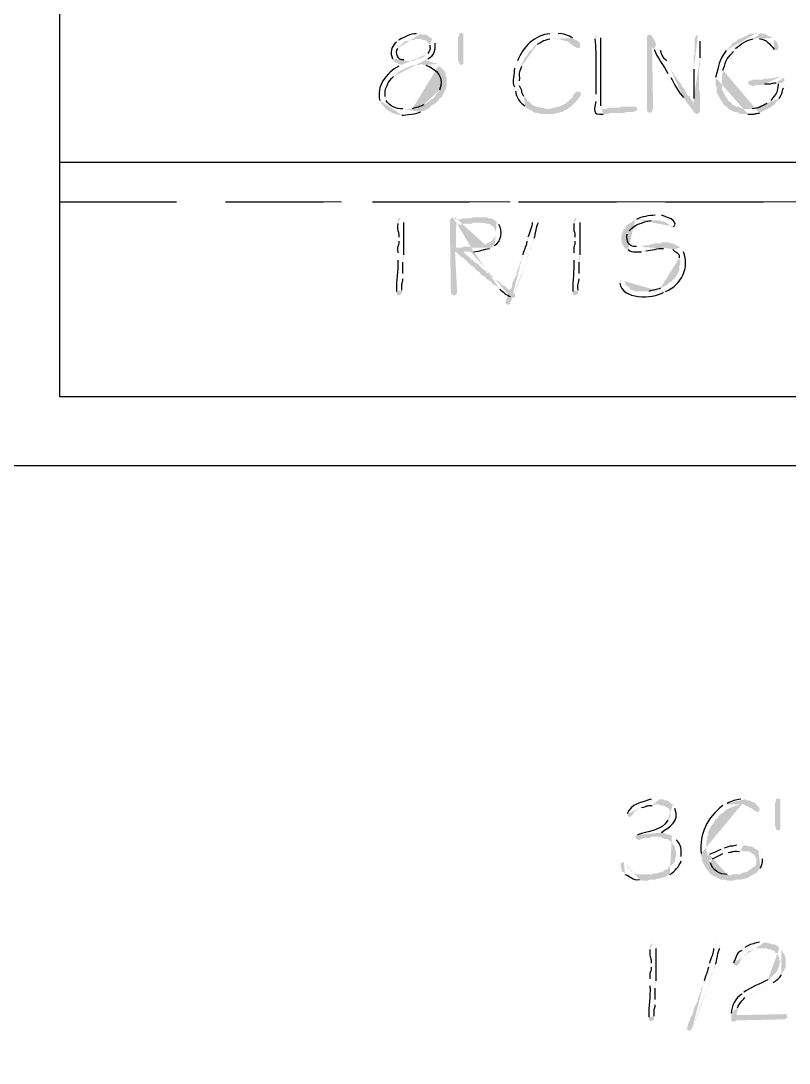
# Model space of a CAD drawing. Header units: inches. Extents: x -167 to 6071, y -6287 to -2731.
# Drawn here: x 342.4 to 381.7, y -5776.1 to -5722.8 of the extents above; entities that cross this region are included whole.
import ezdxf

# ---------------------------------------------------------------- set-up
doc = ezdxf.new("R2010")
doc.units = ezdxf.units.IN
doc.header["$LTSCALE"] = 96
doc.header["$MEASUREMENT"] = 0
doc.linetypes.add('Dash', pattern=[0.225, 0.15, -0.075])
doc.layers.add('Furniture', color=7, linetype='Continuous', lineweight=5, true_color=0x994d00)
doc.layers.add('PDF_Geometry', color=7, linetype='Continuous', true_color=0x4a4a4a)
doc.layers.add('PDF_Solid Fills', color=7, linetype='Continuous')

msp = doc.modelspace()

# ---------------------------------------------------------------- hatches: boundary and pattern name
at = {"layer": 'PDF_Solid Fills', "transparency": 33554559}
h = msp.add_hatch(color=256, dxfattribs=at)
h.paths.add_polyline_path([(363.477, -5723.775), (362.73, -5723.775), (362.89, -5723.775), (362.997, -5723.829), (363.103, -5723.829), (363.21, -5723.882), (363.21, -5723.935), (363.317, -5723.989), (363.37, -5724.095)], flags=0)
h.paths.add_polyline_path([(363.263, -5724.522), (363.157, -5724.575), (363.05, -5724.682), (362.943, -5724.735), (362.837, -5724.789), (362.73, -5724.789), (362.623, -5724.842), (362.517, -5724.895), (361.503, -5724.895), (361.557, -5724.949), (361.663, -5725.002), (361.77, -5725.055), (361.93, -5725.109), (361.877, -5725.109), (361.77, -5725.162)], flags=0)
h.paths.add_polyline_path([(360.81, -5726.922, 0.291201), (361.93, -5727.669)], flags=0)
h.paths.add_polyline_path([(362.89, -5727.509), (362.997, -5727.455), (363.05, -5727.455), (363.157, -5727.402), (362.09, -5727.349), (361.983, -5727.349)], flags=0)
h.paths.add_polyline_path([(361.13, -5726.922), (361.077, -5726.815), (361.077, -5726.709)], flags=0)
h.paths.add_polyline_path([(361.503, -5725.695), (361.61, -5725.589), (361.717, -5725.535), (361.717, -5725.482), (361.823, -5725.429), (361.93, -5725.375), (362.143, -5725.269), (362.25, -5725.215), (362.303, -5725.215), (362.41, -5725.162), (362.57, -5725.109), (362.783, -5725.109), (362.943, -5725.055), (363.743, -5725.055), (363.637, -5725.002), (363.53, -5725.002), (363.423, -5724.949), (363.263, -5724.895), (363.157, -5724.895), (363.263, -5724.789)], flags=0)
h.paths.add_polyline_path([(363.637, -5723.989), (363.583, -5723.882)], flags=0)
h = msp.add_hatch(color=256, dxfattribs=at)
h.paths.add_polyline_path([(362.783, -5723.509), (362.677, -5723.509)], flags=0)
h.paths.add_polyline_path([(361.77, -5723.829), (361.717, -5723.829), (361.663, -5723.935)], flags=0)
h.paths.add_polyline_path([(361.45, -5724.789), (361.503, -5724.895), (362.25, -5724.895), (362.143, -5724.895), (362.037, -5724.842)], flags=0)
h.paths.add_polyline_path([(361.717, -5724.255), (361.77, -5724.149), (361.877, -5724.095), (361.983, -5723.989), (362.037, -5723.935), (362.143, -5723.882), (362.25, -5723.882), (362.357, -5723.829), (362.517, -5723.829), (362.623, -5723.775), (363.477, -5723.775), (363.423, -5723.722), (363.317, -5723.669), (363.263, -5723.615), (363.157, -5723.562), (362.997, -5723.562), (362.89, -5723.509)], flags=0)
for points in [[(365.077, -5723.722), (365.077, -5725.055), (364.97, -5725.109), (364.863, -5725.055), (364.863, -5724.949), (364.81, -5724.895), (364.81, -5723.722), (364.863, -5723.562), (364.863, -5723.509), (364.97, -5723.455), (365.077, -5723.509)], [(370.73, -5723.775), (369.717, -5723.775), (369.983, -5723.775), (370.09, -5723.829), (370.197, -5723.829), (370.25, -5723.882), (370.357, -5723.882), (370.463, -5723.935), (370.57, -5724.042), (370.677, -5724.095), (370.73, -5724.149), (370.837, -5724.202), (370.943, -5724.255), (371.05, -5724.202), (371.05, -5724.042), (370.997, -5723.935), (370.943, -5723.882), (370.837, -5723.829)], [(374.57, -5723.562), (374.463, -5723.615), (374.463, -5727.402), (374.517, -5727.509), (374.623, -5727.562), (374.73, -5727.509), (374.73, -5727.455), (374.783, -5727.349), (374.73, -5724.149), (374.943, -5724.042), (374.89, -5723.935), (374.837, -5723.829), (374.783, -5723.722), (374.73, -5723.669), (374.677, -5723.562)], [(370.943, -5726.442), (370.837, -5726.495), (370.73, -5726.602), (370.677, -5726.709), (370.623, -5726.815), (370.517, -5726.869), (370.517, -5726.922), (370.41, -5726.975), (370.303, -5727.082), (370.197, -5727.135), (370.09, -5727.189), (369.983, -5727.242), (369.877, -5727.242), (369.77, -5727.295), (369.663, -5727.295), (369.503, -5727.349), (368.383, -5727.349), (368.49, -5727.402), (368.597, -5727.455), (368.65, -5727.509), (368.81, -5727.562), (368.917, -5727.562), (369.023, -5727.615), (369.717, -5727.615), (369.823, -5727.562), (369.93, -5727.562), (370.037, -5727.509), (370.143, -5727.509), (370.197, -5727.455), (370.303, -5727.402), (370.41, -5727.349), (370.463, -5727.295), (370.57, -5727.242), (370.677, -5727.135), (370.783, -5727.029), (370.837, -5726.975), (370.943, -5726.869), (370.997, -5726.762), (371.05, -5726.709), (371.103, -5726.602), (371.05, -5726.495)], [(373.77, -5727.242), (373.13, -5727.242), (373.077, -5727.295), (372.49, -5727.295), (372.383, -5727.349), (372.117, -5727.349), (373.983, -5727.349), (373.93, -5727.242), (373.877, -5727.242)], [(365.983, -5732.895), (365.557, -5732.895), (365.45, -5732.949), (365.077, -5732.949), (364.917, -5733.002), (364.65, -5733.002), (366.677, -5733.055), (366.623, -5733.002), (366.517, -5732.949), (366.41, -5732.949), (366.25, -5732.895), (366.143, -5732.895)], [(375.423, -5734.175), (375.263, -5734.175), (375.103, -5734.229), (374.837, -5734.229), (374.73, -5734.282), (374.623, -5734.282), (374.517, -5734.335), (374.357, -5734.335), (374.25, -5734.389), (373.93, -5734.389), (376.117, -5734.389), (376.01, -5734.335), (375.903, -5734.282), (375.797, -5734.229), (375.69, -5734.229), (375.583, -5734.175)], [(381.183, -5762.602), (381.077, -5762.655), (381.077, -5762.709), (381.023, -5762.869), (381.023, -5764.042), (381.077, -5764.095), (381.077, -5764.202), (381.183, -5764.255), (381.29, -5764.202), (381.29, -5762.655)], [(381.503, -5773.642), (379.05, -5773.695), (378.783, -5773.695), (378.783, -5774.015), (378.997, -5774.015), (379.05, -5773.962), (381.45, -5773.909), (381.503, -5773.909), (381.61, -5773.855), (381.663, -5773.802), (381.61, -5773.695), (381.61, -5773.642)]]:
    msp.add_hatch(color=256, dxfattribs=at).paths.add_polyline_path(points)
h = msp.add_hatch(color=256, dxfattribs=at)
h.paths.add_polyline_path([(369.717, -5723.455), (369.61, -5723.455), (369.503, -5723.509)], flags=0)
h.paths.add_polyline_path([(367.85, -5724.895), (367.797, -5725.002), (367.743, -5725.109), (367.69, -5725.269)], flags=0)
h.paths.add_polyline_path([(367.69, -5726.229), (367.69, -5726.335), (367.743, -5726.442)], flags=0)
h.paths.add_polyline_path([(368.223, -5727.189), (368.277, -5727.295), (368.383, -5727.349), (369.397, -5727.349), (369.29, -5727.349), (369.13, -5727.295), (369.023, -5727.295), (368.917, -5727.242), (368.81, -5727.242), (368.703, -5727.189), (368.597, -5727.135), (368.543, -5727.082), (368.437, -5726.975), (368.33, -5726.922), (368.33, -5726.869), (368.223, -5726.762), (368.17, -5726.709)], flags=0)
h.paths.add_polyline_path([(367.957, -5726.175), (367.957, -5725.909)], flags=0)
h.paths.add_polyline_path([(368.063, -5725.162), (368.063, -5725.055), (368.223, -5724.735), (368.33, -5724.629), (368.437, -5724.415), (368.49, -5724.362), (368.597, -5724.309), (368.65, -5724.202), (368.757, -5724.095), (368.863, -5724.042)], flags=0)
h.paths.add_polyline_path([(369.503, -5723.775), (370.73, -5723.775), (370.677, -5723.722)], flags=0)
h.paths.add_polyline_path([(369.93, -5723.509), (369.823, -5723.455)], flags=0)
h = msp.add_hatch(color=256, dxfattribs=at)
h.paths.add_polyline_path([(371.957, -5723.562), (371.85, -5723.615), (371.797, -5723.775)], flags=0)
h.paths.add_polyline_path([(371.85, -5726.602), (371.85, -5726.975)], flags=0)
h.paths.add_polyline_path([(372.223, -5727.615), (372.437, -5727.615), (372.597, -5727.562), (373.29, -5727.562), (373.397, -5727.509), (373.77, -5727.509), (373.877, -5727.455), (373.93, -5727.455), (373.983, -5727.349), (372.117, -5727.349), (372.117, -5727.189)], flags=0)
h.paths.add_polyline_path([(372.117, -5723.722), (372.063, -5723.615)], flags=0)
h = msp.add_hatch(color=256, dxfattribs=at)
h.paths.add_polyline_path([(377.077, -5723.562), (376.97, -5723.615), (376.917, -5723.775), (376.917, -5724.575), (376.863, -5724.629), (376.863, -5725.322)], flags=0)
h.paths.add_polyline_path([(376.863, -5726.815), (376.863, -5727.082), (376.543, -5727.082), (376.65, -5727.189), (376.703, -5727.295), (376.81, -5727.402), (376.863, -5727.509), (376.917, -5727.562), (376.97, -5727.615), (377.023, -5727.615), (377.13, -5727.562), (377.183, -5727.455), (377.183, -5726.495), (377.13, -5726.389), (377.13, -5725.215), (377.183, -5725.109), (377.183, -5724.735)], flags=0)
h.paths.add_polyline_path([(377.183, -5723.882), (377.183, -5723.615)], flags=0)
h = msp.add_hatch(color=256, dxfattribs=at)
h.paths.add_polyline_path([(380.117, -5723.455), (380.063, -5723.455), (379.957, -5723.509), (379.743, -5723.509), (379.637, -5723.562), (379.53, -5723.615), (379.423, -5723.669), (379.317, -5723.722), (379.21, -5723.775), (379.157, -5723.775), (379.05, -5723.882), (378.943, -5723.935), (378.837, -5723.989), (378.783, -5724.095), (378.677, -5724.202), (378.623, -5724.255), (378.517, -5724.362)], flags=0)
h.paths.add_polyline_path([(377.983, -5725.749), (377.983, -5726.122), (378.037, -5726.229), (378.037, -5726.495), (378.09, -5726.602), (378.143, -5726.709), (378.197, -5726.815), (378.25, -5726.922), (378.303, -5726.975), (378.357, -5727.082), (378.463, -5727.189), (378.57, -5727.242), (378.623, -5727.349), (378.73, -5727.402), (378.837, -5727.455), (378.943, -5727.509), (379.05, -5727.509), (379.157, -5727.562), (379.263, -5727.615), (379.637, -5727.615)], flags=0)
h.paths.add_polyline_path([(380.223, -5727.562), (380.33, -5727.509), (380.437, -5727.455), (380.543, -5727.402), (380.65, -5727.349), (379.37, -5727.349), (379.263, -5727.295), (379.157, -5727.242), (379.05, -5727.242), (378.943, -5727.189), (378.837, -5727.135), (378.783, -5727.029), (378.677, -5726.975), (378.623, -5726.922), (378.57, -5726.815), (378.517, -5726.762), (378.463, -5726.655), (378.41, -5726.549), (378.357, -5726.442), (378.303, -5726.335), (378.303, -5725.589), (378.357, -5725.482), (378.357, -5725.375)], flags=0)
h.paths.add_polyline_path([(378.89, -5724.415), (378.943, -5724.362), (378.997, -5724.255)], flags=0)
h.paths.add_polyline_path([(379.903, -5723.775), (380.01, -5723.775), (380.117, -5723.722), (380.863, -5723.722), (380.81, -5723.669), (380.703, -5723.615), (380.597, -5723.562), (380.49, -5723.509), (380.383, -5723.509), (380.277, -5723.455)], flags=0)
h = msp.add_hatch(color=256, dxfattribs=at)
h.paths.add_polyline_path([(380.863, -5723.722), (380.117, -5723.722), (380.223, -5723.775)], flags=0)
h.paths.add_polyline_path([(380.97, -5724.309), (381.077, -5724.362), (381.183, -5724.309), (381.183, -5724.095), (381.13, -5723.989), (381.077, -5723.882), (380.97, -5723.829)], flags=0)
h = msp.add_hatch(color=256, dxfattribs=at)
h.paths.add_polyline_path([(374.943, -5724.042), (374.73, -5724.149), (374.73, -5724.202), (374.837, -5724.309)], flags=0)
h.paths.add_polyline_path([(375.53, -5725.535), (375.583, -5725.642), (375.69, -5725.749)], flags=0)
h.paths.add_polyline_path([(376.33, -5726.762), (376.437, -5726.922), (376.543, -5727.082), (376.863, -5727.082), (376.81, -5726.975), (376.757, -5726.922), (376.703, -5726.815), (376.65, -5726.709), (376.543, -5726.655), (376.383, -5726.335), (376.277, -5726.229), (376.17, -5726.015), (376.063, -5725.909), (376.01, -5725.802), (375.957, -5725.695), (375.903, -5725.695), (375.85, -5725.589), (375.797, -5725.482), (375.743, -5725.429), (375.69, -5725.322), (375.637, -5725.215), (375.583, -5725.109), (375.53, -5725.002), (375.477, -5724.895)], flags=0)
h.paths.add_polyline_path([(375.157, -5724.362), (375.05, -5724.149)], flags=0)
h = msp.add_hatch(color=256, dxfattribs=at)
h.paths.add_polyline_path([(363.743, -5725.055), (362.943, -5725.055), (363.05, -5725.109), (363.157, -5725.109)], flags=0)
h.paths.add_polyline_path([(363.85, -5726.389), (363.797, -5726.495), (363.743, -5726.549), (363.69, -5726.602), (363.637, -5726.709), (363.53, -5726.815), (363.423, -5726.869), (363.317, -5726.975), (363.263, -5726.975), (363.157, -5727.082), (363.05, -5727.135)], flags=0)
h.paths.add_polyline_path([(362.463, -5727.349), (362.09, -5727.349), (363.157, -5727.402), (363.263, -5727.349), (363.37, -5727.295), (363.423, -5727.189), (363.53, -5727.135), (363.637, -5727.082), (363.797, -5726.922), (363.85, -5726.815), (363.957, -5726.762), (364.01, -5726.655), (364.063, -5726.549), (364.17, -5726.335), (364.223, -5726.175), (364.223, -5725.749), (364.17, -5725.642), (364.17, -5725.535), (364.117, -5725.429), (364.01, -5725.322), (363.957, -5725.269), (363.903, -5725.215), (363.797, -5725.162)], flags=0)
h = msp.add_hatch(color=256, dxfattribs=at)
h.paths.add_polyline_path([(381.343, -5725.695), (380.757, -5725.802), (380.49, -5725.802), (380.383, -5725.855), (379.903, -5725.855), (379.797, -5725.909), (379.69, -5725.909), (379.637, -5726.015), (379.69, -5726.122), (379.743, -5726.122), (379.85, -5726.175), (379.957, -5726.175), (380.063, -5726.122), (380.383, -5726.122), (380.49, -5726.069)], flags=0)
h.paths.add_polyline_path([(381.077, -5726.015), (381.183, -5726.015), (381.503, -5725.962), (381.503, -5725.855), (381.45, -5725.749)], flags=0)
h = msp.add_hatch(color=256, dxfattribs=at)
h.paths.add_polyline_path([(381.503, -5725.962), (381.183, -5726.015), (381.183, -5726.069)], flags=0)
h.paths.add_polyline_path([(380.81, -5726.922), (380.703, -5726.975), (380.703, -5727.029), (380.597, -5727.082)], flags=0)
h.paths.add_polyline_path([(379.85, -5727.349), (379.69, -5727.349), (380.65, -5727.349), (380.757, -5727.295), (380.81, -5727.242), (380.917, -5727.189), (381.023, -5727.082), (381.077, -5726.975), (381.183, -5726.922), (381.237, -5726.815)], flags=0)
h.paths.add_polyline_path([(381.45, -5726.282), (381.503, -5726.175), (381.503, -5726.069)], flags=0)
h = msp.add_hatch(color=256, dxfattribs=at)
h.paths.add_polyline_path([(361.877, -5732.895), (361.77, -5732.949), (361.717, -5733.109), (361.717, -5733.215)], flags=0)
h.paths.add_polyline_path([(361.77, -5733.909), (361.77, -5734.122)], flags=0)
h.paths.add_polyline_path([(361.717, -5734.709), (361.717, -5735.082)], flags=0)
h.paths.add_polyline_path([(361.663, -5736.682), (361.663, -5736.842), (361.77, -5736.895), (361.877, -5736.842), (361.93, -5736.789), (361.93, -5736.629)], flags=0)
h.paths.add_polyline_path([(361.983, -5736.042), (361.983, -5735.775)], flags=0)
h.paths.add_polyline_path([(361.983, -5735.189), (361.983, -5734.922), (362.037, -5734.815)], flags=0)
h.paths.add_polyline_path([(362.037, -5733.162), (362.037, -5733.055), (361.983, -5732.949)], flags=0)
h = msp.add_hatch(color=256, dxfattribs=at)
h.paths.add_polyline_path([(364.543, -5732.895), (364.437, -5732.949), (364.383, -5733.055), (364.437, -5736.682), (364.437, -5736.735), (364.49, -5736.842), (364.597, -5736.895), (364.703, -5736.842), (364.757, -5736.735), (364.757, -5736.682), (364.65, -5734.655), (365.61, -5734.655)], flags=0)
h.paths.add_polyline_path([(366.41, -5734.495), (366.463, -5734.442), (364.703, -5734.442), (364.703, -5733.269), (364.97, -5733.269), (365.13, -5733.215), (365.503, -5733.215), (365.61, -5733.162), (365.983, -5733.162), (366.783, -5733.109), (366.677, -5733.055), (364.65, -5733.002), (364.65, -5732.895)], flags=0)
h = msp.add_hatch(color=256, dxfattribs=at)
h.paths.add_polyline_path([(368.757, -5732.895), (368.703, -5732.949), (368.65, -5733.055), (368.597, -5733.162)], flags=0)
h.paths.add_polyline_path([(368.383, -5733.909), (368.383, -5734.015), (368.33, -5734.122)], flags=0)
h.paths.add_polyline_path([(368.117, -5734.815), (368.117, -5734.922), (368.063, -5735.029), (368.01, -5735.135), (367.957, -5735.242), (367.957, -5735.349), (367.903, -5735.455), (367.85, -5735.615), (367.797, -5735.722), (367.797, -5735.829), (367.69, -5736.042), (367.637, -5736.149), (367.583, -5736.255), (367.583, -5736.362), (367.53, -5736.522), (367.423, -5736.682), (367.37, -5736.842), (367.317, -5737.002), (367.263, -5737.109), (367.263, -5737.215), (367.21, -5737.215), (367.263, -5737.322), (367.37, -5737.375), (367.423, -5737.322), (367.477, -5737.322), (367.477, -5737.215), (367.53, -5737.162)], flags=0)
h.paths.add_polyline_path([(367.53, -5737.162, 0.021366), (368.277, -5735.189)], flags=0)
h.paths.add_polyline_path([(368.277, -5735.189), (368.33, -5735.082), (368.383, -5734.922), (368.383, -5734.815), (368.437, -5734.709), (368.49, -5734.602), (368.49, -5734.495), (368.543, -5734.389), (368.597, -5734.282), (368.597, -5734.175), (368.703, -5733.962)], flags=0)
h.paths.add_polyline_path([(368.917, -5733.162), (368.917, -5733.055), (368.863, -5732.949)], flags=0)
h = msp.add_hatch(color=256, dxfattribs=at)
h.paths.add_polyline_path([(370.89, -5732.895), (370.783, -5732.949), (370.73, -5733.109), (370.73, -5733.215)], flags=0)
h.paths.add_polyline_path([(370.783, -5733.909), (370.783, -5734.122)], flags=0)
h.paths.add_polyline_path([(370.73, -5734.709), (370.73, -5735.082)], flags=0)
h.paths.add_polyline_path([(370.677, -5736.682), (370.677, -5736.842), (370.783, -5736.895), (370.89, -5736.842), (370.943, -5736.789), (370.943, -5736.629)], flags=0)
h.paths.add_polyline_path([(370.997, -5736.042), (370.997, -5735.775)], flags=0)
h.paths.add_polyline_path([(370.997, -5735.189), (370.997, -5734.922), (371.05, -5734.815)], flags=0)
h.paths.add_polyline_path([(371.05, -5733.162), (371.05, -5733.055), (370.997, -5732.949)], flags=0)
h = msp.add_hatch(color=256, dxfattribs=at)
h.paths.add_polyline_path([(374.943, -5732.789), (374.89, -5732.789)], flags=0)
h.paths.add_polyline_path([(373.93, -5733.002), (373.877, -5733.002), (374.943, -5733.055), (375.103, -5733.055), (375.21, -5733.109), (375.317, -5733.109), (375.423, -5733.162), (375.53, -5733.215), (375.637, -5733.322), (375.69, -5733.322), (375.69, -5733.375), (375.797, -5733.429), (375.85, -5733.375)], flags=0)
h.paths.add_polyline_path([(375.21, -5732.789), (375.05, -5732.789)], flags=0)
h = msp.add_hatch(color=256, dxfattribs=at)
h.paths.add_polyline_path([(366.783, -5733.109), (365.983, -5733.162), (366.09, -5733.162), (366.25, -5733.215), (366.357, -5733.215), (366.463, -5733.269), (366.517, -5733.322), (366.623, -5733.375), (366.677, -5733.482), (366.73, -5733.589), (366.73, -5733.802), (366.677, -5733.909), (366.623, -5733.962), (366.57, -5734.069), (366.517, -5734.122), (366.41, -5734.175), (366.25, -5734.229), (366.25, -5734.282), (366.09, -5734.282), (365.983, -5734.335), (365.77, -5734.335), (365.663, -5734.389), (365.13, -5734.389), (365.023, -5734.442), (364.703, -5734.442), (366.57, -5734.442), (366.57, -5734.389), (366.677, -5734.335)], flags=0)
h.paths.add_polyline_path([(366.89, -5733.269), (366.837, -5733.162)], flags=0)
h = msp.add_hatch(color=256, dxfattribs=at)
h.paths.add_polyline_path([(373.877, -5733.002), (373.77, -5733.055), (373.663, -5733.162), (373.45, -5733.269), (373.397, -5733.375), (373.343, -5733.482), (373.237, -5733.535), (373.237, -5733.642), (373.183, -5733.749), (373.183, -5733.855), (373.13, -5733.962), (373.183, -5734.069), (373.183, -5734.229), (373.237, -5734.335), (373.29, -5734.389), (373.343, -5734.495), (373.397, -5734.495), (373.503, -5734.549)], flags=0)
h.paths.add_polyline_path([(374.197, -5734.655), (374.303, -5734.655), (374.41, -5734.602)], flags=0)
h.paths.add_polyline_path([(375.317, -5734.495), (375.423, -5734.442), (376.17, -5734.442), (376.117, -5734.389), (373.93, -5734.389)], flags=0)
h.paths.add_polyline_path([(373.45, -5733.749), (373.503, -5733.642), (373.557, -5733.589)], flags=0)
h.paths.add_polyline_path([(374.677, -5733.055), (374.943, -5733.055)], flags=0)
h = msp.add_hatch(color=256, dxfattribs=at)
h.paths.add_polyline_path([(376.17, -5734.442), (375.423, -5734.442), (375.53, -5734.495), (375.69, -5734.495), (375.797, -5734.549)], flags=0)
h.paths.add_polyline_path([(376.117, -5734.975), (376.17, -5735.082), (376.17, -5735.295), (376.117, -5735.402), (376.117, -5735.615), (375.957, -5735.935), (375.85, -5736.042), (375.797, -5736.095), (375.69, -5736.202), (375.583, -5736.255), (375.477, -5736.362), (375.37, -5736.415), (375.263, -5736.469), (375.157, -5736.522)], flags=0)
h.paths.add_polyline_path([(374.57, -5736.682), (374.197, -5736.682), (375.423, -5736.682)], flags=0)
h.paths.add_polyline_path([(376.33, -5734.655), (376.223, -5734.549)], flags=0)
h = msp.add_hatch(color=256, dxfattribs=at)
h.paths.add_polyline_path([(365.61, -5734.655), (364.65, -5734.655), (364.757, -5734.709), (364.97, -5734.922), (365.077, -5734.975), (365.29, -5735.189), (365.343, -5735.242), (365.45, -5735.349), (365.557, -5735.402), (365.663, -5735.509), (365.717, -5735.562), (365.823, -5735.669), (365.93, -5735.722), (365.983, -5735.829), (366.197, -5735.935), (366.25, -5736.042), (366.357, -5736.095), (366.41, -5736.149), (366.517, -5736.202), (366.57, -5736.309), (366.677, -5736.362), (366.783, -5736.415), (366.943, -5736.575)], flags=0)
h.paths.add_polyline_path([(367.477, -5736.949), (367.53, -5737.002), (367.69, -5737.002), (367.743, -5736.895), (367.69, -5736.789), (367.583, -5736.735), (367.477, -5736.629), (367.37, -5736.575), (367.263, -5736.469), (367.21, -5736.415), (367.103, -5736.362), (366.997, -5736.309), (366.943, -5736.202), (366.837, -5736.149), (366.73, -5736.095), (366.623, -5735.989), (366.517, -5735.935), (366.463, -5735.829), (366.25, -5735.722), (366.197, -5735.615), (366.09, -5735.562), (365.93, -5735.402), (365.877, -5735.349), (365.77, -5735.242), (365.663, -5735.189), (365.557, -5735.082), (365.45, -5735.029), (365.397, -5734.922), (365.29, -5734.869), (365.077, -5734.655), (365.45, -5734.655)], flags=0)
h = msp.add_hatch(color=256, dxfattribs=at)
h.paths.add_polyline_path([(373.183, -5736.095), (373.077, -5736.149), (373.077, -5736.255)], flags=0)
h.paths.add_polyline_path([(375.317, -5736.735), (375.423, -5736.682), (373.877, -5736.682), (373.77, -5736.629), (373.717, -5736.629), (373.61, -5736.575), (373.557, -5736.469), (373.45, -5736.415), (373.343, -5736.309), (373.343, -5736.202), (373.29, -5736.149)], flags=0)
h = msp.add_hatch(color=256, dxfattribs=at)
h.paths.add_polyline_path([(374.943, -5762.655), (374.677, -5762.655)], flags=0)
h.paths.add_polyline_path([(373.45, -5763.402), (373.503, -5763.509), (373.557, -5763.562), (373.61, -5763.562), (373.717, -5763.455), (373.77, -5763.402), (373.823, -5763.295), (373.93, -5763.242), (373.983, -5763.189), (374.09, -5763.135), (374.197, -5763.082)], flags=0)
h.paths.add_polyline_path([(374.73, -5762.975), (374.89, -5762.922), (375.797, -5762.922), (375.69, -5762.869), (375.637, -5762.815), (375.583, -5762.762), (375.477, -5762.709), (375.37, -5762.709), (375.263, -5762.655), (375.103, -5762.655)], flags=0)
h = msp.add_hatch(color=256, dxfattribs=at)
h.paths.add_polyline_path([(379.317, -5762.655), (379.263, -5762.655)], flags=0)
h.paths.add_polyline_path([(378.57, -5762.869), (378.463, -5762.922), (379.423, -5762.922), (379.743, -5763.082), (379.85, -5763.135), (379.957, -5763.242), (380.01, -5763.242), (380.063, -5763.295), (380.223, -5763.295), (380.223, -5763.082), (379.957, -5762.815), (379.903, -5762.815), (379.69, -5762.709), (379.583, -5762.709), (379.477, -5762.655)], flags=0)
h = msp.add_hatch(color=256, dxfattribs=at)
h.paths.add_polyline_path([(375.797, -5762.922), (374.997, -5762.922), (375.05, -5762.922), (375.21, -5762.975), (375.317, -5762.975), (375.423, -5763.029), (375.477, -5763.082), (375.53, -5763.082), (375.637, -5763.189), (375.637, -5763.295), (375.69, -5763.402), (375.69, -5763.455), (375.637, -5763.562), (375.637, -5763.669), (375.53, -5763.722)], flags=0)
h.paths.add_polyline_path([(373.983, -5764.469), (373.877, -5764.522), (373.877, -5764.575), (373.93, -5764.682), (374.037, -5764.735), (374.09, -5764.735), (374.197, -5764.682), (374.357, -5764.629), (374.623, -5764.629), (374.73, -5764.575), (374.943, -5764.575), (375.743, -5764.522), (375.637, -5764.469), (375.53, -5764.469), (375.423, -5764.415), (375.317, -5764.362), (375.157, -5764.362), (375.21, -5764.362)], flags=0)
h.paths.add_polyline_path([(375.903, -5763.135), (375.85, -5763.029)], flags=0)
h = msp.add_hatch(color=256, dxfattribs=at)
h.paths.add_polyline_path([(378.463, -5762.922), (378.357, -5762.975)], flags=0)
h.paths.add_polyline_path([(377.237, -5765.429), (377.237, -5765.535), (377.557, -5765.535), (377.557, -5765.375), (377.503, -5765.269), (377.503, -5764.789), (377.557, -5764.682), (377.557, -5764.575), (377.61, -5764.469), (377.61, -5764.309), (377.77, -5763.989), (377.877, -5763.882), (377.983, -5763.669), (378.09, -5763.615), (378.143, -5763.509), (378.25, -5763.402), (378.357, -5763.349), (378.517, -5763.189), (378.623, -5763.135), (378.73, -5763.082), (378.89, -5763.029), (378.997, -5762.975), (379.103, -5762.975), (379.21, -5762.922), (379.317, -5762.922)], flags=0)
h = msp.add_hatch(color=256, dxfattribs=at)
h.paths.add_polyline_path([(375.743, -5764.522), (374.943, -5764.575), (375.157, -5764.575), (375.263, -5764.629), (375.37, -5764.682), (375.477, -5764.682), (375.583, -5764.735), (375.69, -5764.842), (375.743, -5764.895), (375.85, -5765.002), (375.903, -5765.109), (375.903, -5765.215), (375.957, -5765.322), (375.957, -5765.589), (375.903, -5765.695), (375.903, -5765.802), (375.85, -5765.909), (375.797, -5765.962), (375.69, -5766.069), (375.583, -5766.122), (375.53, -5766.229), (375.477, -5766.229), (375.37, -5766.282), (375.317, -5766.335), (375.21, -5766.389), (375.103, -5766.389), (374.997, -5766.442), (374.837, -5766.442), (374.73, -5766.495), (374.357, -5766.495), (375.53, -5766.549), (375.637, -5766.495)], flags=0)
h.paths.add_polyline_path([(376.223, -5765.802), (376.223, -5765.589)], flags=0)
h.paths.add_polyline_path([(375.957, -5764.735), (375.903, -5764.682), (375.85, -5764.629)], flags=0)
h = msp.add_hatch(color=256, dxfattribs=at)
h.paths.add_polyline_path([(379.263, -5765.002), (379.05, -5765.002)], flags=0)
h.paths.add_polyline_path([(378.41, -5765.162), (378.357, -5765.162), (378.25, -5765.215)], flags=0)
h.paths.add_polyline_path([(377.663, -5765.482), (377.557, -5765.535), (377.237, -5765.535), (377.29, -5765.695), (377.29, -5765.802), (377.343, -5765.909), (377.397, -5766.015), (377.45, -5766.122), (377.503, -5766.175), (377.557, -5766.282), (377.663, -5766.389), (377.717, -5766.495), (377.823, -5766.549), (378.73, -5766.549), (378.57, -5766.495)], flags=0)
h.paths.add_polyline_path([(377.717, -5765.909), (377.663, -5765.802), (377.717, -5765.749), (377.823, -5765.695)], flags=0)
h.paths.add_polyline_path([(378.357, -5765.429), (378.463, -5765.429), (378.623, -5765.375)], flags=0)
h.paths.add_polyline_path([(379.21, -5765.322), (379.317, -5765.269), (380.17, -5765.269), (379.957, -5765.162), (379.903, -5765.109), (379.797, -5765.055), (379.637, -5765.055), (379.53, -5765.002), (379.423, -5765.002)], flags=0)
h = msp.add_hatch(color=256, dxfattribs=at)
h.paths.add_polyline_path([(380.17, -5765.269), (379.317, -5765.269), (379.423, -5765.322), (379.69, -5765.322), (379.797, -5765.375), (379.85, -5765.429), (379.957, -5765.482), (380.01, -5765.589), (380.063, -5765.695), (380.063, -5765.962), (380.01, -5766.069), (379.903, -5766.122), (379.797, -5766.229), (379.69, -5766.282), (379.637, -5766.335), (379.53, -5766.389), (379.423, -5766.389), (379.21, -5766.495), (378.837, -5766.495), (378.73, -5766.549), (377.823, -5766.549), (378.25, -5766.762), (378.463, -5766.762), (378.57, -5766.815), (378.89, -5766.815), (379.05, -5766.762), (379.263, -5766.762), (379.423, -5766.709), (379.53, -5766.709), (379.743, -5766.602), (379.797, -5766.549), (380.117, -5766.389), (380.17, -5766.282), (380.277, -5766.175)], flags=0)
h.paths.add_polyline_path([(380.383, -5765.695), (380.33, -5765.589), (380.33, -5765.482), (380.277, -5765.375)], flags=0)
h = msp.add_hatch(color=256, dxfattribs=at)
h.paths.add_polyline_path([(373.29, -5765.855), (373.183, -5765.909), (373.13, -5765.909), (373.13, -5766.122), (373.183, -5766.229), (373.183, -5766.335), (373.29, -5766.389), (373.343, -5766.495)], flags=0)
h.paths.add_polyline_path([(374.09, -5766.762), (374.197, -5766.815), (374.517, -5766.815), (374.623, -5766.762), (374.89, -5766.762), (374.997, -5766.709), (375.103, -5766.709), (375.263, -5766.655), (375.37, -5766.655), (375.423, -5766.602), (375.53, -5766.549), (374.357, -5766.495), (373.983, -5766.495), (373.663, -5766.335), (373.61, -5766.229), (373.503, -5766.175), (373.45, -5766.069), (373.45, -5766.015), (373.343, -5765.909)], flags=0)
h = msp.add_hatch(color=256, dxfattribs=at)
h.paths.add_polyline_path([(374.783, -5770.015), (374.677, -5770.069), (374.623, -5770.229), (374.623, -5770.335)], flags=0)
h.paths.add_polyline_path([(374.677, -5771.029), (374.677, -5771.242)], flags=0)
h.paths.add_polyline_path([(374.623, -5771.829), (374.623, -5772.202)], flags=0)
h.paths.add_polyline_path([(374.57, -5773.802), (374.57, -5773.962), (374.677, -5774.015), (374.783, -5773.962), (374.837, -5773.909), (374.837, -5773.749)], flags=0)
h.paths.add_polyline_path([(374.89, -5773.162), (374.89, -5772.895)], flags=0)
h.paths.add_polyline_path([(374.89, -5772.309), (374.89, -5772.042), (374.943, -5771.935)], flags=0)
h.paths.add_polyline_path([(374.943, -5770.282), (374.943, -5770.175), (374.89, -5770.069)], flags=0)
h = msp.add_hatch(color=256, dxfattribs=at)
h.paths.add_polyline_path([(378.037, -5770.015), (377.983, -5770.069), (377.877, -5770.282)], flags=0)
h.paths.add_polyline_path([(377.663, -5771.029), (377.663, -5771.135), (377.61, -5771.242)], flags=0)
h.paths.add_polyline_path([(377.397, -5771.935), (377.397, -5772.042), (377.343, -5772.149), (377.29, -5772.255), (377.237, -5772.362), (377.237, -5772.469), (377.183, -5772.575), (377.13, -5772.735), (377.077, -5772.842), (377.077, -5772.949), (377.023, -5773.055), (376.97, -5773.162), (376.917, -5773.269), (376.863, -5773.375), (376.863, -5773.482), (376.81, -5773.642), (376.703, -5773.802), (376.65, -5773.962), (376.597, -5774.122), (376.543, -5774.229), (376.543, -5774.335), (376.49, -5774.335), (376.543, -5774.442), (376.65, -5774.495), (376.703, -5774.442), (376.757, -5774.442), (376.757, -5774.335), (376.81, -5774.282)], flags=0)
h.paths.add_polyline_path([(376.81, -5774.282, 0.021662), (377.557, -5772.309)], flags=0)
h.paths.add_polyline_path([(377.557, -5772.309), (377.61, -5772.202), (377.663, -5772.042), (377.663, -5771.935), (377.77, -5771.722), (377.77, -5771.615), (377.877, -5771.402), (377.877, -5771.295), (377.983, -5771.082)], flags=0)
h.paths.add_polyline_path([(378.197, -5770.282), (378.197, -5770.175), (378.143, -5770.069)], flags=0)
h = msp.add_hatch(color=256, dxfattribs=at)
h.paths.add_polyline_path([(381.237, -5770.282), (380.383, -5770.282), (380.597, -5770.282), (380.703, -5770.335), (380.81, -5770.335), (381.023, -5770.442), (381.023, -5770.495), (381.13, -5770.549), (381.183, -5770.655), (381.237, -5770.762), (381.237, -5770.869), (381.29, -5770.975), (381.237, -5771.082), (381.237, -5771.189), (381.183, -5771.295), (381.13, -5771.402), (381.13, -5771.455), (381.023, -5771.562), (380.97, -5771.615), (380.863, -5771.722), (380.757, -5771.775), (380.757, -5771.829), (380.65, -5771.882)], flags=0)
h.paths.add_polyline_path([(379.423, -5772.522), (379.37, -5772.522), (379.317, -5772.629)], flags=0)
h.paths.add_polyline_path([(378.783, -5773.589), (378.783, -5773.695), (379.05, -5773.695), (379.05, -5773.589), (379.103, -5773.429), (379.103, -5773.322)], flags=0)
h.paths.add_polyline_path([(379.477, -5772.789), (379.69, -5772.682), (379.797, -5772.575), (379.903, -5772.575), (380.01, -5772.522), (380.117, -5772.469), (380.17, -5772.415), (380.33, -5772.362), (380.437, -5772.309), (380.597, -5772.202), (380.917, -5772.042)], flags=0)
h.paths.add_polyline_path([(381.343, -5771.615), (381.397, -5771.509), (381.45, -5771.455), (381.557, -5771.242), (381.557, -5770.762), (381.503, -5770.602), (381.45, -5770.549), (381.397, -5770.442), (381.343, -5770.335)], flags=0)
h = msp.add_hatch(color=256, dxfattribs=at)
h.paths.add_polyline_path([(380.383, -5769.962), (380.223, -5769.962)], flags=0)
h.paths.add_polyline_path([(379.477, -5770.229), (379.423, -5770.282), (379.317, -5770.389)], flags=0)
h.paths.add_polyline_path([(378.89, -5771.029), (378.943, -5771.135), (379.05, -5771.189), (379.103, -5771.135), (379.21, -5771.029), (379.21, -5770.975), (379.263, -5770.869), (379.317, -5770.815), (379.317, -5770.762), (379.477, -5770.602), (379.583, -5770.549), (379.637, -5770.442), (379.743, -5770.389), (379.797, -5770.389), (380.01, -5770.282), (381.237, -5770.282), (381.183, -5770.175), (380.97, -5770.069), (380.863, -5770.069), (380.757, -5770.015), (380.65, -5770.015), (380.49, -5769.962)], flags=0)

# ---------------------------------------------------------------- linework, layer by layer
at = {"layer": 'Furniture', "transparency": 33554687}
msp.add_lwpolyline([(344.437, -5730.069), (403.903, -5730.069)], dxfattribs=at)
at = {"layer": 'Furniture', "linetype": 'Dash', "ltscale": 0.4, "transparency": 33554687}
msp.add_lwpolyline([(344.437, -5732.095), (403.903, -5732.095)], dxfattribs=at)
at = {"layer": 'PDF_Geometry', "color": 7}
for points in [[(196.917, -5818.602), (196.917, -5581.109), (340.917, -5581.109), (340.917, -5745.589), (407.423, -5745.589), (407.423, -5734.069), (411.423, -5734.069), (411.423, -5730.602), (407.423, -5730.602), (407.423, -5714.602), (396.437, -5714.602), (396.437, -5718.069), (403.903, -5718.069), (403.903, -5742.069)], [(403.903, -5718.069), (403.903, -5742.069), (344.437, -5742.069), (344.437, -5718.069), (348.437, -5718.069), (348.437, -5714.602), (348.437, -5690.602)]]:
    msp.add_lwpolyline(points, dxfattribs=at)
at = {"layer": 'PDF_Geometry'}
for points in [[(344.437, -5730.069), (403.903, -5730.069)], [(344.437, -5732.095), (350.41, -5732.095)], [(352.917, -5732.095), (357.93, -5732.095)], [(360.437, -5732.095), (365.397, -5732.095)], [(367.903, -5732.095), (372.917, -5732.095)], [(375.423, -5732.095), (380.437, -5732.095)]]:
    msp.add_lwpolyline(points, dxfattribs=at)
for points in [[(362.677, -5723.509), (362.347, -5723.499), (362.063, -5723.687), (361.77, -5723.829)], [(369.503, -5723.509), (368.751, -5723.559), (368.093, -5724.202), (367.85, -5724.895)], [(368.863, -5724.042), (369.262, -5723.799), (369.07, -5723.889), (369.503, -5723.775)], [(370.677, -5723.722), (370.465, -5723.606), (370.17, -5723.472), (369.93, -5723.509)], [(371.797, -5723.775), (371.904, -5724.652), (371.827, -5725.688), (371.85, -5726.602)], [(372.117, -5727.189), (372.117, -5726.033), (372.117, -5724.878), (372.117, -5723.722)], [(377.183, -5724.735), (377.183, -5724.451), (377.183, -5724.167), (377.183, -5723.882)], [(378.997, -5724.255), (379.264, -5724.064), (379.564, -5723.813), (379.903, -5723.775)], [(380.223, -5723.775), (380.556, -5723.776), (380.792, -5724.058), (380.97, -5724.309)], [(361.663, -5723.935), (361.394, -5724.125), (361.318, -5724.503), (361.45, -5724.789)], [(362.037, -5724.842), (361.729, -5724.882), (361.554, -5724.491), (361.717, -5724.255)], [(363.263, -5724.789), (363.571, -5724.661), (363.666, -5724.297), (363.637, -5723.989)], [(363.37, -5724.095), (363.362, -5724.399), (363.411, -5724.22), (363.263, -5724.522)], [(374.837, -5724.309), (374.983, -5724.743), (375.346, -5725.12), (375.53, -5725.535)], [(375.477, -5724.895), (375.275, -5724.721), (375.243, -5724.615), (375.157, -5724.362)], [(378.517, -5724.362), (378.102, -5724.987), (378.173, -5725.048), (377.983, -5725.749)], [(378.357, -5725.375), (378.59, -5724.713), (378.421, -5724.983), (378.89, -5724.415)], [(361.77, -5725.162), (361.161, -5725.484), (360.589, -5726.199), (360.81, -5726.922)], [(363.157, -5725.109), (363.719, -5725.328), (364.153, -5725.762), (363.85, -5726.389)], [(367.69, -5725.269), (367.69, -5725.581), (367.546, -5725.924), (367.69, -5726.229)], [(367.957, -5725.909), (367.974, -5725.447), (367.894, -5725.583), (368.063, -5725.162)], [(376.863, -5725.322), (376.863, -5725.82), (376.863, -5726.318), (376.863, -5726.815)], [(361.077, -5726.709), (361.026, -5726.335), (361.235, -5725.938), (361.503, -5725.695)], [(375.69, -5725.749), (375.837, -5726.043), (376.111, -5726.528), (376.33, -5726.762)], [(380.49, -5726.069), (380.884, -5726.098), (380.817, -5726.016), (381.077, -5726.015)], [(367.743, -5726.442), (367.77, -5726.743), (367.984, -5727.041), (368.223, -5727.189)], [(368.17, -5726.709), (367.934, -5726.291), (368.192, -5726.593), (367.957, -5726.175)], [(381.183, -5726.069), (381.11, -5726.678), (381.081, -5726.514), (380.81, -5726.922)], [(381.237, -5726.815), (381.43, -5726.483), (381.348, -5726.521), (381.45, -5726.282)], [(361.983, -5727.349), (361.654, -5727.382), (361.284, -5727.201), (361.13, -5726.922)], [(371.85, -5726.975), (371.798, -5727.366), (371.628, -5727.695), (372.223, -5727.615)], [(380.597, -5727.082), (380.35, -5727.209), (380.13, -5727.335), (379.85, -5727.349)], [(361.93, -5727.669), (362.111, -5727.677), (362.742, -5727.595), (362.89, -5727.509)], [(363.05, -5727.135), (362.857, -5727.265), (362.659, -5727.251), (362.463, -5727.349)], [(379.637, -5727.615), (380.095, -5727.645), (379.942, -5727.58), (380.223, -5727.562)]]:
    msp.add_open_spline(points, degree=3, dxfattribs=at)
at = {"layer": 'PDF_Geometry', "color": 7}
for points in [[(374.89, -5732.789), (374.56, -5732.799), (374.23, -5732.864), (373.93, -5733.002)], [(375.85, -5733.375), (376.102, -5733.023), (375.422, -5732.865), (375.21, -5732.789)], [(361.717, -5733.215), (361.678, -5733.777), (361.795, -5733.512), (361.77, -5733.909)], [(362.037, -5734.815), (362.037, -5734.264), (362.037, -5733.713), (362.037, -5733.162)], [(366.677, -5734.335), (367.014, -5734.157), (367.107, -5733.581), (366.89, -5733.269)], [(368.597, -5733.162), (368.615, -5733.331), (368.441, -5733.736), (368.383, -5733.909)], [(368.703, -5733.962), (368.761, -5733.822), (368.813, -5733.271), (368.917, -5733.162)], [(370.73, -5733.215), (370.691, -5733.777), (370.808, -5733.512), (370.783, -5733.909)], [(371.05, -5734.815), (371.05, -5734.264), (371.05, -5733.713), (371.05, -5733.162)], [(373.557, -5733.589), (373.885, -5733.205), (374.241, -5733.169), (374.677, -5733.055)], [(373.93, -5734.389), (373.488, -5734.407), (373.422, -5734.115), (373.45, -5733.749)], [(361.77, -5734.122), (361.791, -5734.459), (361.685, -5734.193), (361.717, -5734.709)], [(365.61, -5734.655), (365.889, -5734.649), (366.139, -5734.517), (366.41, -5734.495)], [(368.33, -5734.122), (368.271, -5734.43), (368.189, -5734.532), (368.117, -5734.815)], [(370.783, -5734.122), (370.805, -5734.459), (370.698, -5734.193), (370.73, -5734.709)], [(373.503, -5734.549), (373.79, -5734.727), (373.854, -5734.636), (374.197, -5734.655)], [(374.41, -5734.602), (374.719, -5734.607), (375, -5734.45), (375.317, -5734.495)], [(375.797, -5734.549), (375.878, -5734.652), (376.153, -5734.692), (376.117, -5734.975)], [(361.717, -5735.082), (361.75, -5735.703), (361.629, -5736.055), (361.663, -5736.682)], [(370.73, -5735.082), (370.764, -5735.704), (370.642, -5736.055), (370.677, -5736.682)], [(375.423, -5736.682), (376.23, -5736.358), (376.67, -5735.472), (376.33, -5734.655)], [(361.983, -5735.775), (361.983, -5735.58), (361.983, -5735.384), (361.983, -5735.189)], [(370.997, -5735.775), (370.997, -5735.58), (370.997, -5735.384), (370.997, -5735.189)], [(361.93, -5736.629), (361.901, -5736.169), (361.966, -5736.323), (361.983, -5736.042)], [(370.943, -5736.629), (370.914, -5736.169), (370.979, -5736.323), (370.997, -5736.042)], [(366.943, -5736.575), (367.059, -5736.686), (367.327, -5736.897), (367.477, -5736.949)], [(373.077, -5736.255), (373.192, -5737.119), (374.747, -5737.061), (375.317, -5736.735)], [(375.157, -5736.522), (374.972, -5736.615), (374.765, -5736.605), (374.57, -5736.682)], [(374.677, -5762.655), (374.242, -5762.798), (373.631, -5762.892), (373.45, -5763.402)], [(379.263, -5762.655), (379.028, -5762.685), (378.783, -5762.74), (378.57, -5762.869)], [(374.197, -5763.082), (374.506, -5763.015), (374.421, -5762.957), (374.73, -5762.975)], [(375.21, -5764.362), (375.634, -5764.035), (376.149, -5763.801), (375.903, -5763.135)], [(378.357, -5762.975), (377.512, -5763.628), (377.174, -5764.36), (377.237, -5765.429)], [(375.53, -5763.722), (375.254, -5764.286), (374.481, -5764.271), (373.983, -5764.469)], [(376.223, -5765.589), (376.23, -5765.283), (376.233, -5764.931), (375.957, -5764.735)], [(379.05, -5765.002), (378.673, -5765.148), (378.911, -5764.943), (378.41, -5765.162)], [(378.25, -5765.215), (378.03, -5765.341), (377.876, -5765.383), (377.663, -5765.482)], [(377.823, -5765.695), (378.001, -5765.607), (378.179, -5765.518), (378.357, -5765.429)], [(378.623, -5765.375), (378.904, -5765.358), (378.75, -5765.293), (379.21, -5765.322)], [(375.637, -5766.495), (375.907, -5766.349), (376.109, -5766.086), (376.223, -5765.802)], [(378.57, -5766.495), (378.201, -5766.518), (377.825, -5766.263), (377.717, -5765.909)], [(380.277, -5766.175), (380.369, -5765.929), (380.397, -5765.961), (380.383, -5765.695)], [(373.343, -5766.495), (373.666, -5766.579), (373.687, -5766.816), (374.09, -5766.762)], [(374.943, -5771.935), (374.943, -5771.384), (374.943, -5770.833), (374.943, -5770.282)], [(377.877, -5770.282), (377.895, -5770.451), (377.721, -5770.856), (377.663, -5771.029)], [(377.983, -5771.082), (378.041, -5770.943), (378.093, -5770.391), (378.197, -5770.282)], [(380.223, -5769.962), (379.831, -5770.076), (379.846, -5770.01), (379.477, -5770.229)], [(374.623, -5770.335), (374.584, -5770.896), (374.702, -5770.632), (374.677, -5771.029)], [(379.317, -5770.389), (379.011, -5770.495), (379.038, -5770.799), (378.89, -5771.029)], [(374.677, -5771.242), (374.698, -5771.579), (374.591, -5771.314), (374.623, -5771.829)], [(377.61, -5771.242), (377.55, -5771.551), (377.47, -5771.651), (377.397, -5771.935)], [(380.65, -5771.882), (380.254, -5772.105), (379.8, -5772.255), (379.423, -5772.522)], [(380.917, -5772.042), (381.069, -5771.919), (381.27, -5771.815), (381.343, -5771.615)], [(374.623, -5772.202), (374.657, -5772.824), (374.535, -5773.175), (374.57, -5773.802)], [(374.89, -5772.895), (374.89, -5772.7), (374.89, -5772.504), (374.89, -5772.309)], [(379.317, -5772.629), (378.998, -5772.776), (378.787, -5773.259), (378.783, -5773.589)], [(379.103, -5773.322), (379.198, -5773.055), (379.352, -5772.975), (379.477, -5772.789)], [(374.837, -5773.749), (374.807, -5773.289), (374.872, -5773.443), (374.89, -5773.162)]]:
    msp.add_open_spline(points, degree=3, dxfattribs=at)

doc.saveas('drawing.dxf')
